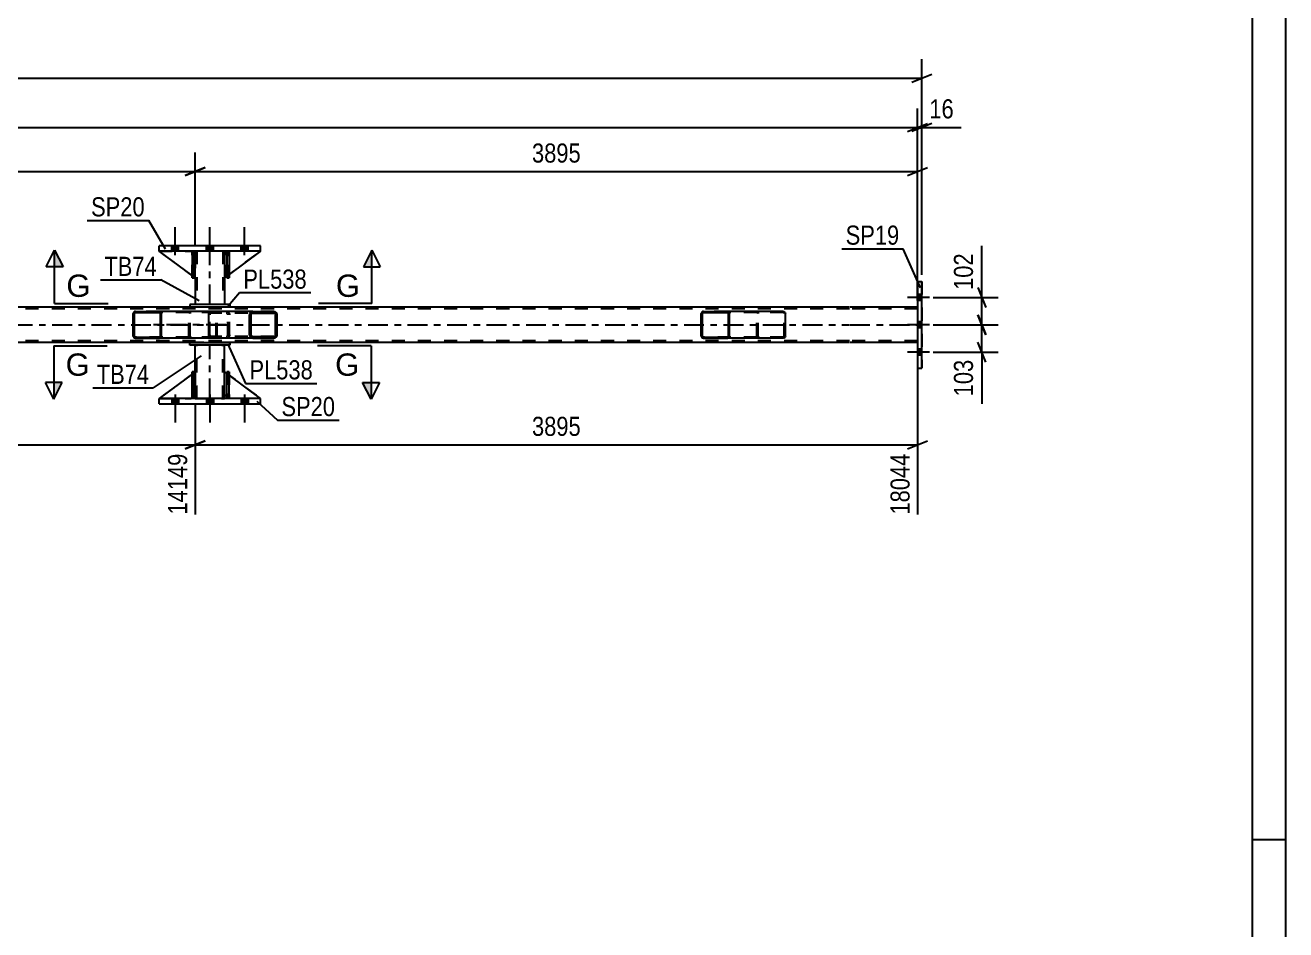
# Model space of a CAD drawing. Header units: millimetres. Extents: x 0 to 841, y 0 to 594.
# Drawn here: x 652.1 to 841, y 135.5 to 271.1 of the extents above; entities that cross this region are included whole.
import ezdxf

# ---------------------------------------------------------------- set-up
doc = ezdxf.new("R2010")
doc.units = ezdxf.units.MM
doc.linetypes.add('DXK_LINE_DOT2', pattern=[3.9198, 1.9599, -1.9599])
doc.linetypes.add('DXK_LINE_DOT3', pattern=[5.9187, 2.979, -0.9799, 0.9799, -0.9799])
doc.styles.add('Arial', font='ARIAL.TTF', dxfattribs={"height": 0.2})
doc.styles.add('Arial Narrow', font='ARIALN.TTF', dxfattribs={"height": 0.2})

# ---------------------------------------------------------------- blocks, each defined once
blk = doc.blocks.new('Unknown-318887585-1133 - 12244')
at = {"color": 5, "linetype": 'Continuous'}
for p, q in [((841, 0), (841, 594)), ((836, 5), (836, 589)), ((841, 149), (836, 149))]:
    blk.add_line(p, q, dxfattribs=at)
blk = doc.blocks.new('Bolt-318887585-3121 - 3094')
at = {"linetype": 'Continuous'}
for points in [[(786.46, 229.85), (786.46, 230.73), (785.82, 230.73), (785.82, 229.85)], [(786.46, 229.85), (786.46, 230.73), (785.82, 230.73), (785.82, 229.85)], [(786.46, 229.85), (786.46, 230.73), (785.82, 230.73), (785.82, 229.85)], [(786.46, 225.75), (786.46, 226.63), (785.82, 226.63), (785.82, 225.75)], [(786.46, 225.75), (786.46, 226.63), (785.82, 226.63), (785.82, 225.75)], [(786.46, 221.65), (786.46, 222.53), (785.82, 222.53), (785.82, 221.65)], [(786.46, 221.65), (786.46, 222.53), (785.82, 222.53), (785.82, 221.65)], [(786.46, 221.65), (786.46, 222.53), (785.82, 222.53), (785.82, 221.65)]]:
    blk.add_hatch(color=1, dxfattribs=at).paths.add_polyline_path(points)
at = {"color": 1, "linetype": 'Continuous'}
for p, q in [((786.46, 230.73), (785.82, 230.73)), ((786.46, 230.73), (785.82, 230.73)), ((786.46, 230.73), (785.82, 230.73)), ((787.62, 230.29), (784.3, 230.29)), ((787.62, 230.29), (784.3, 230.29)), ((787.62, 230.29), (784.3, 230.29)), ((786.46, 229.85), (785.82, 229.85)), ((786.46, 229.85), (785.82, 229.85)), ((786.46, 229.85), (785.82, 229.85)), ((787.62, 226.19), (784.3, 226.19)), ((787.62, 226.19), (784.3, 226.19)), ((786.46, 226.63), (785.82, 226.63)), ((786.46, 226.63), (785.82, 226.63)), ((786.46, 225.75), (785.82, 225.75)), ((786.46, 225.75), (785.82, 225.75)), ((787.62, 222.09), (784.3, 222.09)), ((787.62, 222.09), (784.3, 222.09)), ((787.62, 222.09), (784.3, 222.09)), ((786.46, 222.53), (785.82, 222.53)), ((786.46, 222.53), (785.82, 222.53)), ((786.46, 222.53), (785.82, 222.53)), ((786.46, 221.65), (785.82, 221.65)), ((786.46, 221.65), (785.82, 221.65)), ((786.46, 221.65), (785.82, 221.65))]:
    blk.add_line(p, q, dxfattribs=at)
blk = doc.blocks.new('Part-318887585-3177 - 3094')
at = {"color": 2, "linetype": 'Continuous'}
for p, q in [((677.1, 215.15), (677.1, 219.15)), ((677.1, 219.15), (677.42, 219.15)), ((677.42, 215.15), (677.42, 219.15)), ((677.1, 215.15), (677.1, 215.15)), ((677.42, 215.15), (677.1, 215.15))]:
    blk.add_line(p, q, dxfattribs=at)
at = {"color": 7, "linetype": 'DXK_LINE_DOT2'}
for p, q in [((677.1, 219.15), (677.1, 215.75)), ((677.42, 215.75), (677.42, 219.15)), ((677.1, 215.75), (677.1, 215.15)), ((677.1, 215.75), (677.42, 215.75)), ((677.42, 215.15), (677.42, 215.75)), ((677.42, 215.15), (677.42, 215.15))]:
    blk.add_line(p, q, dxfattribs=at)
blk = doc.blocks.new('Part-318887585-3183 - 3094')
at = {"color": 2, "linetype": 'Continuous'}
for p, q in [((677.1, 218.82), (672.15, 215.15)), ((677.55, 219.15), (677.42, 219.06)), ((677.55, 215.75), (677.55, 219.15)), ((677.55, 215.75), (677.42, 215.63)), ((677.55, 215.75), (677.55, 215.75)), ((677.1, 215.31), (676.95, 215.15))]:
    blk.add_line(p, q, dxfattribs=at)
at = {"color": 7, "linetype": 'DXK_LINE_DOT2'}
for p, q in [((677.42, 219.06), (677.1, 218.82)), ((677.55, 215.75), (677.55, 219.15)), ((677.55, 215.75), (676.95, 215.15)), ((677.42, 215.63), (677.1, 215.31)), ((672.15, 215.15), (676.95, 215.15))]:
    blk.add_line(p, q, dxfattribs=at)
blk = doc.blocks.new('Bolt-318887585-3135 - 3094')
at = {"linetype": 'Continuous'}
for points in [[(674.03, 237.23), (675.07, 237.23), (675.07, 238.03), (674.03, 238.03)], [(674.03, 237.23), (675.07, 237.23), (675.07, 238.03), (674.03, 238.03)], [(674.03, 237.23), (675.07, 237.23), (675.07, 238.03), (674.03, 238.03)], [(679.23, 237.23), (680.27, 237.23), (680.27, 238.03), (679.23, 238.03)], [(679.23, 237.23), (680.27, 237.23), (680.27, 238.03), (679.23, 238.03)], [(684.43, 237.23), (685.47, 237.23), (685.47, 238.03), (684.43, 238.03)], [(684.43, 237.23), (685.47, 237.23), (685.47, 238.03), (684.43, 238.03)], [(684.43, 237.23), (685.47, 237.23), (685.47, 238.03), (684.43, 238.03)]]:
    blk.add_hatch(color=1, dxfattribs=at).paths.add_polyline_path(points)
at = {"color": 1, "linetype": 'Continuous'}
for p, q in [((674.55, 236.63), (674.55, 240.83)), ((674.55, 236.63), (674.55, 240.83)), ((674.55, 236.63), (674.55, 240.83)), ((679.75, 236.63), (679.75, 240.83)), ((679.75, 236.63), (679.75, 240.83)), ((684.95, 236.63), (684.95, 240.83)), ((684.95, 236.63), (684.95, 240.83)), ((684.95, 236.63), (684.95, 240.83)), ((674.03, 237.23), (674.03, 238.03)), ((674.03, 237.23), (674.03, 238.03)), ((674.03, 237.23), (674.03, 238.03)), ((675.07, 237.23), (675.07, 238.03)), ((675.07, 237.23), (675.07, 238.03)), ((675.07, 237.23), (675.07, 238.03)), ((679.23, 237.23), (679.23, 238.03)), ((679.23, 237.23), (679.23, 238.03)), ((680.27, 237.23), (680.27, 238.03)), ((680.27, 237.23), (680.27, 238.03)), ((684.43, 237.23), (684.43, 238.03)), ((684.43, 237.23), (684.43, 238.03)), ((684.43, 237.23), (684.43, 238.03)), ((685.47, 237.23), (685.47, 238.03)), ((685.47, 237.23), (685.47, 238.03)), ((685.47, 237.23), (685.47, 238.03))]:
    blk.add_line(p, q, dxfattribs=at)
blk = doc.blocks.new('Bolt-318887585-3136 - 3094')
at = {"linetype": 'Continuous'}
for points in [[(675.07, 215.15), (674.03, 215.15), (674.03, 214.35), (675.07, 214.35)], [(675.07, 215.15), (674.03, 215.15), (674.03, 214.35), (675.07, 214.35)], [(675.07, 215.15), (674.03, 215.15), (674.03, 214.35), (675.07, 214.35)], [(680.27, 215.15), (679.23, 215.15), (679.23, 214.35), (680.27, 214.35)], [(680.27, 215.15), (679.23, 215.15), (679.23, 214.35), (680.27, 214.35)], [(685.47, 215.15), (684.43, 215.15), (684.43, 214.35), (685.47, 214.35)], [(685.47, 215.15), (684.43, 215.15), (684.43, 214.35), (685.47, 214.35)], [(685.47, 215.15), (684.43, 215.15), (684.43, 214.35), (685.47, 214.35)]]:
    blk.add_hatch(color=1, dxfattribs=at).paths.add_polyline_path(points)
at = {"color": 1, "linetype": 'Continuous'}
for p, q in [((674.55, 215.75), (674.55, 211.55)), ((674.55, 215.75), (674.55, 211.55)), ((674.55, 215.75), (674.55, 211.55)), ((679.75, 215.75), (679.75, 211.55)), ((679.75, 215.75), (679.75, 211.55)), ((684.95, 215.75), (684.95, 211.55)), ((684.95, 215.75), (684.95, 211.55)), ((684.95, 215.75), (684.95, 211.55)), ((674.03, 215.15), (674.03, 214.35)), ((674.03, 215.15), (674.03, 214.35)), ((674.03, 215.15), (674.03, 214.35)), ((675.07, 215.15), (675.07, 214.35)), ((675.07, 215.15), (675.07, 214.35)), ((675.07, 215.15), (675.07, 214.35)), ((679.23, 215.15), (679.23, 214.35)), ((679.23, 215.15), (679.23, 214.35)), ((680.27, 215.15), (680.27, 214.35)), ((680.27, 215.15), (680.27, 214.35)), ((684.43, 215.15), (684.43, 214.35)), ((684.43, 215.15), (684.43, 214.35)), ((684.43, 215.15), (684.43, 214.35)), ((685.47, 215.15), (685.47, 214.35)), ((685.47, 215.15), (685.47, 214.35)), ((685.47, 215.15), (685.47, 214.35))]:
    blk.add_line(p, q, dxfattribs=at)
blk = doc.blocks.new('Part-318887585-3201 - 3094')
at = {"color": 2, "linetype": 'Continuous'}
for p, q in [((677.55, 219.15), (677.55, 223.15)), ((681.95, 219.15), (681.95, 223.15)), ((677.55, 215.15), (677.55, 215.75)), ((681.95, 215.15), (681.95, 215.75))]:
    blk.add_line(p, q, dxfattribs=at)
at = {"color": 7, "linetype": 'DXK_LINE_DOT2'}
for p, q in [((681.95, 223.15), (677.55, 223.15)), ((677.79, 215.15), (677.79, 223.15)), ((681.71, 215.15), (681.71, 223.15)), ((681.95, 215.75), (681.95, 219.15)), ((677.55, 215.75), (677.55, 219.15)), ((677.55, 215.15), (681.95, 215.15))]:
    blk.add_line(p, q, dxfattribs=at)
at = {"color": 7, "linetype": 'DXK_LINE_DOT3'}
blk.add_line((679.75, 215.15), (679.75, 223.15), dxfattribs=at)
blk = doc.blocks.new('Part-318887585-3202 - 3094')
at = {"color": 7, "linetype": 'DXK_LINE_DOT2'}
for p, q in [((682.3, 236.63), (682.3, 237.23)), ((682.3, 237.23), (682.3, 237.23)), ((682.3, 237.23), (682.3, 233.23)), ((682.62, 237.23), (682.3, 237.23)), ((682.3, 233.23), (682.3, 236.63)), ((682.3, 236.63), (682.62, 236.63)), ((682.62, 236.63), (682.62, 237.23)), ((682.62, 233.23), (682.62, 237.23)), ((682.62, 236.63), (682.62, 233.23)), ((682.3, 233.23), (682.62, 233.23))]:
    blk.add_line(p, q, dxfattribs=at)
blk = doc.blocks.new('Part-318887585-3208 - 3094')
at = {"color": 7, "linetype": 'DXK_LINE_DOT2'}
for p, q in [((677.55, 233.23), (672.15, 237.23)), ((672.15, 237.23), (676.95, 237.23)), ((676.95, 237.23), (677.55, 236.63)), ((677.55, 236.63), (676.95, 237.23)), ((677.55, 236.63), (677.55, 233.23)), ((677.55, 236.63), (677.55, 236.63)), ((677.55, 236.63), (677.55, 233.23))]:
    blk.add_line(p, q, dxfattribs=at)
blk = doc.blocks.new('Part-318887585-3218 - 3094')
at = {"color": 7, "linetype": 'DXK_LINE_DOT2'}
for p, q in [((682.62, 219.15), (682.3, 219.15)), ((682.3, 215.75), (682.3, 219.15)), ((682.3, 215.15), (682.3, 219.15)), ((682.62, 219.15), (682.62, 215.75)), ((682.62, 215.15), (682.62, 219.15)), ((682.62, 215.75), (682.3, 215.75)), ((682.3, 215.15), (682.3, 215.75)), ((682.62, 215.75), (682.62, 215.15)), ((682.62, 215.15), (682.3, 215.15)), ((682.62, 215.15), (682.62, 215.15))]:
    blk.add_line(p, q, dxfattribs=at)
blk = doc.blocks.new('Part-318887585-3157 - 3094')
at = {"color": 2, "linetype": 'Continuous'}
for p, q in [((681.95, 215.75), (681.95, 219.15)), ((682.3, 218.89), (681.95, 219.15)), ((687.35, 215.15), (682.62, 218.65)), ((682.3, 215.4), (681.95, 215.75))]:
    blk.add_line(p, q, dxfattribs=at)
at = {"color": 7, "linetype": 'DXK_LINE_DOT2'}
for p, q in [((682.62, 218.65), (682.3, 218.89)), ((682.55, 215.15), (682.3, 215.4)), ((687.35, 215.15), (682.55, 215.15)), ((687.35, 215.15), (687.35, 215.15)), ((687.35, 215.15), (687.35, 215.15))]:
    blk.add_line(p, q, dxfattribs=at)
blk = doc.blocks.new('Part-318887585-3162 - 3094')
at = {"color": 2, "linetype": 'Continuous'}
for p, q in [((672.15, 214.35), (672.15, 215.15)), ((687.35, 215.15), (672.15, 215.15)), ((672.15, 214.35), (687.35, 214.35)), ((687.35, 214.35), (687.35, 215.15))]:
    blk.add_line(p, q, dxfattribs=at)
at = {"color": 7, "linetype": 'DXK_LINE_DOT2'}
for p, q in [((672.15, 214.35), (672.15, 215.15)), ((687.35, 214.35), (687.35, 215.15))]:
    blk.add_line(p, q, dxfattribs=at)
blk = doc.blocks.new('Part-318887585-3167 - 3094')
at = {"color": 2, "linetype": 'Continuous'}
for p, q in [((672.15, 237.23), (672.15, 238.03)), ((687.35, 238.03), (672.15, 238.03)), ((687.35, 237.23), (672.15, 237.23)), ((687.35, 237.23), (687.35, 238.03))]:
    blk.add_line(p, q, dxfattribs=at)
at = {"color": 7, "linetype": 'DXK_LINE_DOT2'}
for p, q in [((672.15, 237.23), (672.15, 238.03)), ((687.35, 237.23), (687.35, 238.03))]:
    blk.add_line(p, q, dxfattribs=at)
blk = doc.blocks.new('Part-318887585-3174 - 3094')
at = {"color": 2, "linetype": 'Continuous'}
for p, q in [((676.75, 228.83), (512.48, 228.83)), ((775.6, 228.83), (682.75, 228.83)), ((785.82, 228.83), (775.7, 228.83)), ((676.75, 223.55), (512.48, 223.55)), ((775.6, 223.55), (682.75, 223.55)), ((785.82, 223.55), (775.7, 223.55))]:
    blk.add_line(p, q, dxfattribs=at)
at = {"color": 7, "linetype": 'DXK_LINE_DOT2'}
for p, q in [((682.75, 228.83), (676.75, 228.83)), ((785.82, 228.83), (785.82, 223.55)), ((775.6, 228.59), (111.25, 228.59)), ((785.82, 228.59), (775.7, 228.59)), ((775.6, 223.79), (111.25, 223.79)), ((682.75, 223.55), (676.75, 223.55)), ((785.82, 223.79), (775.7, 223.79))]:
    blk.add_line(p, q, dxfattribs=at)
at = {"color": 7, "linetype": 'DXK_LINE_DOT3'}
for p, q in [((111.59, 226.19), (775.6, 226.19)), ((775.7, 226.19), (785.82, 226.19))]:
    blk.add_line(p, q, dxfattribs=at)
blk = doc.blocks.new('Part-318887585-3175 - 3094')
at = {"color": 7, "linetype": 'DXK_LINE_DOT2'}
for p, q in [((677.42, 219.15), (677.1, 219.15)), ((677.1, 215.75), (677.1, 219.15)), ((677.1, 215.15), (677.1, 219.15)), ((677.42, 219.15), (677.42, 215.75)), ((677.42, 215.15), (677.42, 219.15)), ((677.42, 215.75), (677.1, 215.75)), ((677.1, 215.15), (677.1, 215.75)), ((677.42, 215.75), (677.42, 215.15)), ((677.42, 215.15), (677.1, 215.15)), ((677.42, 215.15), (677.42, 215.15))]:
    blk.add_line(p, q, dxfattribs=at)
blk = doc.blocks.new('Part-318887585-3176 - 3094')
at = {"color": 2, "linetype": 'Continuous'}
for p, q in [((682.3, 215.15), (682.3, 219.15)), ((682.3, 219.15), (682.62, 219.15)), ((682.62, 215.15), (682.62, 219.15)), ((682.3, 215.15), (682.3, 215.15)), ((682.62, 215.15), (682.3, 215.15))]:
    blk.add_line(p, q, dxfattribs=at)
at = {"color": 7, "linetype": 'DXK_LINE_DOT2'}
for p, q in [((682.3, 219.15), (682.3, 215.75)), ((682.62, 215.75), (682.62, 219.15)), ((682.3, 215.75), (682.3, 215.15)), ((682.3, 215.75), (682.62, 215.75)), ((682.62, 215.15), (682.62, 215.75)), ((682.62, 215.15), (682.62, 215.15))]:
    blk.add_line(p, q, dxfattribs=at)
blk = doc.blocks.new('Part-318887585-3180 - 3094')
at = {"color": 7, "linetype": 'DXK_LINE_DOT2'}
for p, q in [((677.55, 219.15), (672.15, 215.15)), ((677.55, 215.75), (677.55, 219.15)), ((677.55, 219.15), (677.55, 215.75)), ((676.95, 215.15), (677.55, 215.75)), ((677.55, 215.75), (676.95, 215.15)), ((677.55, 215.75), (677.55, 215.75)), ((672.15, 215.15), (676.95, 215.15))]:
    blk.add_line(p, q, dxfattribs=at)
blk = doc.blocks.new('Part-318887585-3186 - 3094')
at = {"color": 7, "linetype": 'DXK_LINE_DOT2'}
for p, q in [((681.95, 215.75), (681.95, 219.15)), ((681.95, 219.15), (687.35, 215.15)), ((682.55, 215.15), (681.95, 215.75)), ((687.35, 215.15), (682.55, 215.15))]:
    blk.add_line(p, q, dxfattribs=at)
blk = doc.blocks.new('Part-318887585-3191 - 3094')
at = {"color": 2, "linetype": 'Continuous'}
for p, q in [((682.75, 229.23), (676.75, 229.23)), ((676.75, 229.23), (676.75, 228.83)), ((682.75, 228.83), (676.75, 228.83)), ((682.75, 229.23), (682.75, 228.83))]:
    blk.add_line(p, q, dxfattribs=at)
blk = doc.blocks.new('Part-318887585-3196 - 3094')
at = {"color": 2, "linetype": 'Continuous'}
for p, q in [((676.75, 223.55), (682.75, 223.55)), ((676.75, 223.15), (676.75, 223.55)), ((682.75, 223.15), (676.75, 223.15)), ((682.75, 223.55), (682.75, 223.15))]:
    blk.add_line(p, q, dxfattribs=at)
blk = doc.blocks.new('Part-318887585-3203 - 3094')
at = {"color": 7, "linetype": 'DXK_LINE_DOT2'}
for p, q in [((677.1, 236.63), (677.1, 237.23)), ((677.1, 237.23), (677.1, 237.23)), ((677.1, 237.23), (677.1, 233.23)), ((677.42, 237.23), (677.1, 237.23)), ((677.1, 233.23), (677.1, 236.63)), ((677.1, 236.63), (677.42, 236.63)), ((677.42, 236.63), (677.42, 237.23)), ((677.42, 233.23), (677.42, 237.23)), ((677.42, 236.63), (677.42, 233.23)), ((677.1, 233.23), (677.42, 233.23))]:
    blk.add_line(p, q, dxfattribs=at)
blk = doc.blocks.new('Part-318887585-3204 - 3094')
at = {"color": 2, "linetype": 'Continuous'}
for p, q in [((682.62, 237.23), (682.3, 237.23)), ((682.3, 237.23), (682.3, 233.23)), ((682.62, 237.23), (682.62, 237.23)), ((682.62, 237.23), (682.62, 233.23)), ((682.62, 233.23), (682.3, 233.23))]:
    blk.add_line(p, q, dxfattribs=at)
at = {"color": 7, "linetype": 'DXK_LINE_DOT2'}
for p, q in [((682.3, 236.63), (682.3, 237.23)), ((682.62, 236.63), (682.3, 236.63)), ((682.3, 236.63), (682.3, 233.23)), ((682.62, 236.63), (682.62, 237.23)), ((682.62, 237.23), (682.62, 237.23)), ((682.62, 233.23), (682.62, 236.63))]:
    blk.add_line(p, q, dxfattribs=at)
blk = doc.blocks.new('Part-318887585-3205 - 3094')
at = {"color": 2, "linetype": 'Continuous'}
for p, q in [((677.42, 237.23), (677.1, 237.23)), ((677.1, 237.23), (677.1, 233.23)), ((677.42, 237.23), (677.42, 237.23)), ((677.42, 237.23), (677.42, 233.23)), ((677.42, 233.23), (677.1, 233.23))]:
    blk.add_line(p, q, dxfattribs=at)
at = {"color": 7, "linetype": 'DXK_LINE_DOT2'}
for p, q in [((677.1, 236.63), (677.1, 237.23)), ((677.42, 236.63), (677.1, 236.63)), ((677.1, 236.63), (677.1, 233.23)), ((677.42, 236.63), (677.42, 237.23)), ((677.42, 237.23), (677.42, 237.23)), ((677.42, 233.23), (677.42, 236.63))]:
    blk.add_line(p, q, dxfattribs=at)
blk = doc.blocks.new('Part-318887585-3211 - 3094')
at = {"color": 2, "linetype": 'Continuous'}
for p, q in [((677.1, 233.56), (672.15, 237.23)), ((677.1, 237.08), (676.95, 237.23)), ((677.55, 236.63), (677.42, 236.76)), ((677.55, 236.63), (677.55, 236.63)), ((677.55, 233.23), (677.55, 236.63)), ((677.42, 233.33), (677.55, 233.23)), ((677.55, 233.23), (677.55, 233.23))]:
    blk.add_line(p, q, dxfattribs=at)
at = {"color": 7, "linetype": 'DXK_LINE_DOT2'}
for p, q in [((676.95, 237.23), (672.15, 237.23)), ((676.95, 237.23), (677.55, 236.63)), ((677.42, 236.76), (677.1, 237.08)), ((677.55, 236.63), (677.55, 233.23)), ((677.42, 233.33), (677.1, 233.56))]:
    blk.add_line(p, q, dxfattribs=at)
blk = doc.blocks.new('Part-318887585-3214 - 3094')
at = {"color": 7, "linetype": 'DXK_LINE_DOT2'}
for p, q in [((682.55, 237.23), (681.95, 236.63)), ((681.95, 233.23), (687.35, 237.23)), ((681.95, 236.63), (681.95, 233.23)), ((687.35, 237.23), (682.55, 237.23))]:
    blk.add_line(p, q, dxfattribs=at)
blk = doc.blocks.new('Part-318887585-3217 - 3094')
at = {"color": 2, "linetype": 'Continuous'}
for p, q in [((682.3, 236.99), (681.95, 236.63)), ((681.95, 236.63), (681.95, 233.23)), ((687.35, 237.23), (682.62, 233.73)), ((682.3, 233.49), (681.95, 233.23))]:
    blk.add_line(p, q, dxfattribs=at)
at = {"color": 7, "linetype": 'DXK_LINE_DOT2'}
for p, q in [((682.55, 237.23), (682.3, 236.99)), ((687.35, 237.23), (682.55, 237.23)), ((682.62, 233.73), (682.3, 233.49))]:
    blk.add_line(p, q, dxfattribs=at)
blk = doc.blocks.new('Part-318887585-3228 - 3094')
at = {"color": 2, "linetype": 'Continuous'}
for p, q in [((785.82, 232.69), (785.82, 232.69)), ((785.82, 232.69), (786.46, 232.69)), ((785.82, 232.69), (785.82, 219.69)), ((786.46, 219.69), (786.46, 232.69)), ((785.82, 219.69), (785.82, 219.69)), ((785.82, 219.69), (786.46, 219.69))]:
    blk.add_line(p, q, dxfattribs=at)
at = {"color": 7, "linetype": 'DXK_LINE_DOT2'}
for p, q in [((785.82, 232.69), (785.82, 219.69)), ((786.46, 232.69), (786.46, 232.69)), ((786.46, 232.69), (786.46, 219.69)), ((786.46, 219.69), (786.46, 219.69))]:
    blk.add_line(p, q, dxfattribs=at)
blk = doc.blocks.new('Part-318887585-3251 - 3094')
at = {"linetype": 'Continuous'}
h = blk.add_hatch(dxfattribs=at)
h.set_pattern_fill('', scale=0.7, style=0, pattern_type=0)
h.set_pattern_definition([(45, (689.82, 227.8961), (-1.57154, 1.57154), [])])
h.paths.add_polyline_path([(689.86, 227.71), (689.82, 227.9), (689.71, 228.05), (689.55, 228.16), (689.36, 228.19), (686.17, 228.19), (685.98, 228.16), (685.82, 228.05), (685.71, 227.9), (685.67, 227.71), (685.67, 224.67), (685.71, 224.49), (685.82, 224.33), (685.98, 224.23), (686.17, 224.19), (689.36, 224.19), (689.55, 224.23), (689.71, 224.33), (689.82, 224.49), (689.86, 224.67)])
h.paths.add_polyline_path([(689.59, 224.58), (689.53, 224.5), (689.45, 224.45), (689.36, 224.43), (686.17, 224.43), (686.08, 224.45), (685.99, 224.5), (685.94, 224.58), (685.92, 224.67), (685.92, 227.71), (685.94, 227.8), (685.99, 227.88), (686.08, 227.93), (686.17, 227.95), (689.36, 227.95), (689.45, 227.93), (689.53, 227.88), (689.59, 227.8), (689.61, 227.71), (689.61, 224.67)])
at = {"color": 2, "linetype": 'Continuous'}
for p, q in [((679.6, 227.71), (679.62, 227.9)), ((679.6, 224.67), (679.6, 227.71)), ((679.62, 227.9), (679.68, 228.05)), ((679.68, 228.05), (679.77, 228.16)), ((679.77, 228.16), (679.87, 228.19)), ((686.17, 228.19), (679.87, 228.19)), ((685.71, 227.9), (685.67, 227.71)), ((685.67, 224.67), (685.67, 227.71)), ((685.92, 227.71), (685.94, 227.8)), ((685.92, 224.67), (685.92, 227.71)), ((685.94, 227.8), (685.99, 227.88)), ((686.17, 228.19), (685.98, 228.16)), ((685.99, 227.88), (686.08, 227.93)), ((686.08, 227.93), (686.17, 227.95)), ((686.17, 228.19), (689.36, 228.19)), ((686.17, 227.95), (689.36, 227.95)), ((689.55, 228.16), (689.36, 228.19)), ((689.36, 227.95), (689.45, 227.93)), ((689.45, 227.93), (689.53, 227.88)), ((689.53, 227.88), (689.59, 227.8)), ((689.59, 227.8), (689.61, 227.71)), ((689.61, 224.67), (689.61, 227.71)), ((689.86, 227.71), (689.82, 227.9)), ((689.86, 224.67), (689.86, 227.71)), ((679.62, 224.49), (679.6, 224.67)), ((679.68, 224.33), (679.62, 224.49)), ((679.77, 224.23), (679.68, 224.33)), ((679.87, 224.19), (679.77, 224.23)), ((686.17, 224.19), (679.87, 224.19)), ((685.67, 224.67), (685.71, 224.49)), ((685.94, 224.58), (685.92, 224.67)), ((685.99, 224.5), (685.94, 224.58)), ((685.98, 224.23), (686.17, 224.19)), ((686.08, 224.45), (685.99, 224.5)), ((686.17, 224.43), (686.08, 224.45)), ((686.17, 224.43), (689.36, 224.43)), ((686.17, 224.19), (689.36, 224.19)), ((689.45, 224.45), (689.36, 224.43)), ((689.36, 224.19), (689.55, 224.23)), ((689.53, 224.5), (689.45, 224.45)), ((689.59, 224.58), (689.53, 224.5)), ((689.61, 224.67), (689.59, 224.58)), ((689.82, 224.49), (689.86, 224.67))]:
    blk.add_line(p, q, dxfattribs=at)
at = {"color": 7, "linetype": 'DXK_LINE_DOT2'}
for p, q in [((679.75, 227.8), (679.74, 227.71)), ((679.74, 224.67), (679.74, 227.71)), ((679.78, 227.88), (679.75, 227.8)), ((679.82, 227.93), (679.78, 227.88)), ((679.87, 227.95), (679.82, 227.93)), ((689.36, 227.95), (679.87, 227.95)), ((680.86, 227.95), (680.86, 228.19)), ((682.21, 228.19), (682.4, 228.16)), ((682.3, 227.93), (682.21, 227.95)), ((682.38, 227.88), (682.3, 227.93)), ((682.44, 227.8), (682.38, 227.88)), ((682.46, 227.71), (682.44, 227.8)), ((682.46, 224.67), (682.46, 227.71)), ((682.67, 227.9), (682.71, 227.71)), ((682.71, 224.67), (682.71, 227.71)), ((689.36, 228.19), (686.17, 228.19)), ((679.74, 224.67), (679.75, 224.58)), ((679.75, 224.58), (679.78, 224.5)), ((679.78, 224.5), (679.82, 224.45)), ((679.82, 224.45), (679.87, 224.43)), ((689.36, 224.43), (679.87, 224.43)), ((680.86, 224.19), (680.86, 224.43)), ((682.21, 224.43), (682.3, 224.45)), ((682.4, 224.23), (682.21, 224.19)), ((682.3, 224.45), (682.38, 224.5)), ((682.38, 224.5), (682.44, 224.58)), ((682.44, 224.58), (682.46, 224.67)), ((682.71, 224.67), (682.67, 224.49)), ((689.36, 224.19), (686.17, 224.19))]:
    blk.add_line(p, q, dxfattribs=at)
for centre, start, end in [((682.22, 227.7), 23.8494, 68.8059), ((682.22, 224.69), 291.1941, 336.1506)]:
    blk.add_arc(centre, 0.492, start, end, dxfattribs=at)
at = {"color": 2, "linetype": 'Continuous'}
for centre, start, end in [((686.16, 227.7), 111.1941, 156.1506), ((689.37, 227.7), 23.8494, 68.8059), ((686.16, 224.69), 203.8494, 248.8059), ((689.37, 224.69), 291.1941, 336.1506)]:
    blk.add_arc(centre, 0.492, start, end, dxfattribs=at)
blk = doc.blocks.new('Part-318887585-3280 - 3094')
at = {"linetype": 'Continuous'}
h = blk.add_hatch(dxfattribs=at)
h.set_pattern_fill('', scale=0.7, style=0, pattern_type=0)
h.set_pattern_definition([(45, (672.488, 227.995), (-1.57154, 1.57154), [])])
h.paths.add_polyline_path([(672.51, 227.87), (672.49, 227.99), (672.41, 228.1), (672.3, 228.17), (672.17, 228.19), (668.6, 228.19), (668.47, 228.17), (668.36, 228.1), (668.28, 227.99), (668.26, 227.87), (668.26, 224.51), (668.28, 224.39), (668.36, 224.29), (668.47, 224.22), (668.6, 224.19), (672.17, 224.19), (672.3, 224.22), (672.41, 224.29), (672.49, 224.39), (672.51, 224.51)])
h.paths.add_polyline_path([(672.33, 224.45), (672.29, 224.4), (672.24, 224.36), (672.17, 224.35), (668.6, 224.35), (668.53, 224.36), (668.48, 224.4), (668.44, 224.45), (668.43, 224.51), (668.43, 227.87), (668.44, 227.93), (668.48, 227.99), (668.53, 228.02), (668.6, 228.03), (672.17, 228.03), (672.24, 228.02), (672.29, 227.99), (672.33, 227.93), (672.34, 227.87), (672.34, 224.51)])
at = {"color": 2, "linetype": 'Continuous'}
for p, q in [((668.28, 227.99), (668.26, 227.87)), ((668.26, 224.51), (668.26, 227.87)), ((668.43, 227.87), (668.44, 227.93)), ((668.43, 224.51), (668.43, 227.87)), ((668.44, 227.93), (668.48, 227.99)), ((668.6, 228.19), (668.47, 228.17)), ((668.48, 227.99), (668.53, 228.02)), ((668.53, 228.02), (668.6, 228.03)), ((668.6, 228.19), (672.17, 228.19)), ((668.6, 228.03), (672.17, 228.03)), ((679.87, 228.19), (672.17, 228.19)), ((672.3, 228.17), (672.17, 228.19)), ((672.17, 228.03), (672.24, 228.02)), ((672.24, 228.02), (672.29, 227.99)), ((672.29, 227.99), (672.33, 227.93)), ((672.33, 227.93), (672.34, 227.87)), ((672.34, 224.51), (672.34, 227.87)), ((672.51, 227.87), (672.49, 227.99)), ((672.51, 224.51), (672.51, 227.87)), ((668.26, 224.51), (668.28, 224.39)), ((668.44, 224.45), (668.43, 224.51)), ((668.48, 224.4), (668.44, 224.45)), ((668.47, 224.22), (668.6, 224.19)), ((668.53, 224.36), (668.48, 224.4)), ((668.6, 224.35), (668.53, 224.36)), ((668.6, 224.35), (672.17, 224.35)), ((668.6, 224.19), (672.17, 224.19)), ((672.24, 224.36), (672.17, 224.35)), ((672.17, 224.19), (672.3, 224.22)), ((679.87, 224.19), (672.17, 224.19)), ((672.29, 224.4), (672.24, 224.36)), ((672.33, 224.45), (672.29, 224.4)), ((672.34, 224.51), (672.33, 224.45)), ((672.49, 224.39), (672.51, 224.51))]:
    blk.add_line(p, q, dxfattribs=at)
at = {"color": 7, "linetype": 'DXK_LINE_DOT2'}
for p, q in [((672.17, 228.19), (668.6, 228.19)), ((680.52, 228.03), (668.6, 228.03)), ((676.61, 227.87), (676.63, 227.99)), ((676.61, 224.51), (676.61, 227.87)), ((676.79, 227.93), (676.78, 227.87)), ((676.78, 224.51), (676.78, 227.87)), ((676.83, 227.99), (676.79, 227.93)), ((676.82, 228.17), (676.95, 228.19)), ((676.83, 227.99), (676.84, 227.99)), ((676.84, 227.99), (676.88, 228.02)), ((676.88, 228.02), (676.95, 228.03)), ((680.52, 228.19), (679.87, 228.19)), ((680.52, 228.19), (680.65, 228.17)), ((680.59, 228.02), (680.52, 228.03)), ((680.64, 227.99), (680.59, 228.02)), ((680.68, 227.93), (680.64, 227.99)), ((680.69, 227.87), (680.68, 227.93)), ((680.69, 224.51), (680.69, 227.87)), ((680.84, 227.99), (680.86, 227.9)), ((680.86, 227.9), (680.86, 227.87)), ((680.86, 224.51), (680.86, 227.87)), ((680.52, 224.35), (668.6, 224.35)), ((672.17, 224.19), (668.6, 224.19)), ((676.63, 224.39), (676.61, 224.51)), ((676.78, 224.51), (676.79, 224.45)), ((676.79, 224.45), (676.83, 224.4)), ((676.95, 224.19), (676.82, 224.22)), ((676.83, 224.4), (676.84, 224.39)), ((676.84, 224.39), (676.88, 224.36)), ((676.88, 224.36), (676.95, 224.35)), ((680.52, 224.19), (679.87, 224.19)), ((680.52, 224.35), (680.59, 224.36)), ((680.65, 224.22), (680.52, 224.19)), ((680.59, 224.36), (680.64, 224.4)), ((680.64, 224.4), (680.68, 224.45)), ((680.68, 224.45), (680.69, 224.51)), ((680.86, 224.49), (680.84, 224.39)), ((680.86, 224.51), (680.86, 224.49))]:
    blk.add_line(p, q, dxfattribs=at)
at = {"color": 7, "linetype": 'DXK_LINE_DOT3'}
blk.add_line((682.16, 226.19), (670.39, 226.19), dxfattribs=at)
at = {"color": 2, "linetype": 'Continuous'}
for centre, start, end in [((668.58, 227.86), 110.7583, 155.68), ((672.19, 227.86), 24.32, 69.2417), ((668.58, 224.53), 204.32, 249.2417), ((672.19, 224.53), 290.7583, 335.68)]:
    blk.add_arc(centre, 0.331, start, end, dxfattribs=at)
at = {"color": 7, "linetype": 'DXK_LINE_DOT2'}
for centre, start, end in [((676.93, 227.86), 110.7583, 155.68), ((676.93, 224.53), 204.32, 249.2417), ((680.54, 224.53), 290.7583, 335.68)]:
    blk.add_arc(centre, 0.331, start, end, dxfattribs=at)
blk = doc.blocks.new('Part-318887585-3284 - 3094')
at = {"linetype": 'Continuous'}
h = blk.add_hatch(dxfattribs=at)
h.set_pattern_fill('', scale=0.7, style=0, pattern_type=0)
h.set_pattern_definition([(45, (757.6222, 227.995), (-1.57154, 1.57154), [])])
h.paths.add_polyline_path([(757.65, 227.87), (757.62, 227.99), (757.55, 228.1), (757.44, 228.17), (757.31, 228.19), (753.73, 228.19), (753.6, 228.17), (753.49, 228.1), (753.42, 227.99), (753.39, 227.87), (753.39, 224.51), (753.42, 224.39), (753.49, 224.29), (753.6, 224.22), (753.73, 224.19), (757.31, 224.19), (757.44, 224.22), (757.55, 224.29), (757.62, 224.39), (757.65, 224.51)])
h.paths.add_polyline_path([(757.46, 224.45), (757.43, 224.4), (757.37, 224.36), (757.31, 224.35), (753.73, 224.35), (753.67, 224.36), (753.61, 224.4), (753.57, 224.45), (753.56, 224.51), (753.56, 227.87), (753.57, 227.93), (753.61, 227.99), (753.67, 228.02), (753.73, 228.03), (757.31, 228.03), (757.37, 228.02), (757.43, 227.99), (757.46, 227.93), (757.48, 227.87), (757.48, 224.51)])
at = {"color": 2, "linetype": 'Continuous'}
for p, q in [((753.42, 227.99), (753.39, 227.87)), ((753.39, 224.51), (753.39, 227.87)), ((753.56, 227.87), (753.57, 227.93)), ((753.56, 224.51), (753.56, 227.87)), ((753.57, 227.93), (753.61, 227.99)), ((753.73, 228.19), (753.6, 228.17)), ((753.61, 227.99), (753.67, 228.02)), ((753.67, 228.02), (753.73, 228.03)), ((753.73, 228.19), (757.31, 228.19)), ((753.73, 228.03), (757.31, 228.03)), ((765.66, 228.19), (757.31, 228.19)), ((757.44, 228.17), (757.31, 228.19)), ((757.31, 228.03), (757.37, 228.02)), ((757.37, 228.02), (757.43, 227.99)), ((757.43, 227.99), (757.46, 227.93)), ((757.46, 227.93), (757.48, 227.87)), ((757.48, 224.51), (757.48, 227.87)), ((757.65, 227.87), (757.62, 227.99)), ((757.65, 224.51), (757.65, 227.87)), ((765.66, 228.19), (765.79, 228.17)), ((765.97, 227.99), (766, 227.87)), ((766, 224.51), (766, 227.87)), ((753.39, 224.51), (753.42, 224.39)), ((753.57, 224.45), (753.56, 224.51)), ((753.61, 224.4), (753.57, 224.45)), ((753.6, 224.22), (753.73, 224.19)), ((753.67, 224.36), (753.61, 224.4)), ((753.73, 224.35), (753.67, 224.36)), ((753.73, 224.35), (757.31, 224.35)), ((753.73, 224.19), (757.31, 224.19)), ((757.37, 224.36), (757.31, 224.35)), ((757.31, 224.19), (757.44, 224.22)), ((765.66, 224.19), (757.31, 224.19)), ((757.43, 224.4), (757.37, 224.36)), ((757.46, 224.45), (757.43, 224.4)), ((757.48, 224.51), (757.46, 224.45)), ((757.62, 224.39), (757.65, 224.51)), ((765.79, 224.22), (765.66, 224.19)), ((766, 224.51), (765.97, 224.39))]:
    blk.add_line(p, q, dxfattribs=at)
at = {"color": 7, "linetype": 'DXK_LINE_DOT2'}
for p, q in [((757.31, 228.19), (753.73, 228.19)), ((765.66, 228.03), (753.73, 228.03)), ((761.74, 227.87), (761.77, 227.99)), ((761.74, 224.51), (761.74, 227.87)), ((761.92, 227.93), (761.91, 227.87)), ((761.91, 224.51), (761.91, 227.87)), ((761.96, 227.99), (761.92, 227.93)), ((761.95, 228.17), (762.08, 228.19)), ((761.96, 227.99), (761.98, 227.99)), ((761.98, 227.99), (762.02, 228.02)), ((762.02, 228.02), (762.08, 228.03)), ((765.72, 228.02), (765.66, 228.03)), ((765.78, 227.99), (765.72, 228.02)), ((765.81, 227.93), (765.78, 227.99)), ((765.83, 227.87), (765.81, 227.93)), ((765.83, 224.51), (765.83, 227.87)), ((765.66, 224.35), (753.73, 224.35)), ((757.31, 224.19), (753.73, 224.19)), ((761.77, 224.39), (761.74, 224.51)), ((761.91, 224.51), (761.92, 224.45)), ((761.92, 224.45), (761.96, 224.4)), ((762.08, 224.19), (761.95, 224.22)), ((761.96, 224.4), (761.98, 224.39)), ((761.98, 224.39), (762.02, 224.36)), ((762.02, 224.36), (762.08, 224.35)), ((765.66, 224.35), (765.72, 224.36)), ((765.72, 224.36), (765.78, 224.4)), ((765.78, 224.4), (765.81, 224.45)), ((765.81, 224.45), (765.83, 224.51))]:
    blk.add_line(p, q, dxfattribs=at)
at = {"color": 2, "linetype": 'Continuous'}
for centre, start, end in [((753.72, 227.86), 110.7583, 155.68), ((757.32, 227.86), 24.32, 69.2417), ((765.67, 227.86), 24.32, 69.2417), ((753.72, 224.53), 204.32, 249.2417), ((757.32, 224.53), 290.7583, 335.68), ((765.67, 224.53), 290.7583, 335.68)]:
    blk.add_arc(centre, 0.331, start, end, dxfattribs=at)
at = {"color": 7, "linetype": 'DXK_LINE_DOT2'}
for centre, start, end in [((762.07, 227.86), 110.7583, 155.68), ((762.07, 224.53), 204.32, 249.2417)]:
    blk.add_arc(centre, 0.331, start, end, dxfattribs=at)
blk = doc.blocks.new('Part-318887585-3303 - 3094')
at = {"color": 2, "linetype": 'Continuous'}
for p, q in [((677.55, 237.23), (677.55, 236.63)), ((681.95, 237.23), (681.95, 236.63)), ((677.55, 233.23), (677.55, 229.23)), ((681.95, 233.23), (681.95, 229.23))]:
    blk.add_line(p, q, dxfattribs=at)
at = {"color": 7, "linetype": 'DXK_LINE_DOT2'}
for p, q in [((681.95, 237.23), (677.55, 237.23)), ((677.55, 236.63), (677.55, 233.23)), ((677.79, 237.23), (677.79, 229.23)), ((681.71, 237.23), (681.71, 229.23)), ((681.95, 236.63), (681.95, 233.23)), ((681.95, 229.23), (677.55, 229.23))]:
    blk.add_line(p, q, dxfattribs=at)
at = {"color": 7, "linetype": 'DXK_LINE_DOT3'}
blk.add_line((679.75, 229.23), (679.75, 237.23), dxfattribs=at)
blk = doc.blocks.new('StraightDimension-318887585-11701 - 3094')
at = {"color": 7, "linetype": 'Continuous'}
for p, q in [((794.87, 227.69), (796.07, 224.69)), ((788.14, 226.19), (797.87, 226.19)), ((795.47, 222.09), (795.47, 226.19)), ((796.07, 220.59), (794.87, 223.59)), ((788.14, 222.09), (797.87, 222.09))]:
    blk.add_line(p, q, dxfattribs=at)
at = {"color": 0}
blk.add_wipeout([(794.72, 221.57), (790.52, 221.57), (790.52, 214.88), (794.72, 214.88)], dxfattribs=at)
at = {"color": 7, "linetype": 'Continuous'}
blk.add_line((795.47, 222.09), (795.47, 214.36), dxfattribs=at)
blk.add_line((795.47, 222.09), (795.47, 214.36), dxfattribs=at)
at = {"color": 3, "style": 'Arial Narrow'}
blk.add_text('103', height=2.863, rotation=90.0002, dxfattribs=at).set_placement((794.12, 215.48))
blk = doc.blocks.new('StraightDimension-318887585-11662 - 3094')
at = {"color": 7, "linetype": 'Continuous'}
for p, q in [((507.28, 214.15), (507.28, 199.59)), ((677.55, 214.15), (677.55, 197.76)), ((508.78, 208.8), (505.78, 207.6)), ((507.28, 208.2), (677.55, 208.2)), ((676.05, 207.6), (679.05, 208.8))]:
    blk.add_line(p, q, dxfattribs=at)
at = {"color": 0}
blk.add_wipeout([(596.67, 208.95), (596.67, 213.15), (588.16, 213.15), (588.16, 208.95)], dxfattribs=at)
at = {"color": 0, "linetype": 'Continuous'}
blk.add_wipeout([(676.95, 207.5), (672.75, 207.5), (672.75, 197.16), (676.95, 197.16)], dxfattribs=at)
at = {"color": 3, "style": 'Arial Narrow'}
blk.add_text('4257', height=2.863, dxfattribs=at).set_placement((588.76, 209.55))
at = {"color": 3, "linetype": 'Continuous', "style": 'Arial Narrow'}
blk.add_text('14149', height=2.863, rotation=90.0002, dxfattribs=at).set_placement((676.35, 197.76))
blk = doc.blocks.new('StraightDimension-318887585-8801 - 3094')
at = {"color": 7, "linetype": 'Continuous'}
for p, q in [((785.82, 233.69), (785.82, 258.62)), ((786.46, 233.69), (786.46, 258.62)), ((784.32, 255.17), (787.32, 256.37)), ((787.96, 256.37), (784.96, 255.17)), ((785.82, 255.77), (786.46, 255.77))]:
    blk.add_line(p, q, dxfattribs=at)
at = {"color": 0}
blk.add_wipeout([(791.84, 256.52), (791.84, 260.72), (786.98, 260.72), (786.98, 256.52)], dxfattribs=at)
at = {"color": 7, "linetype": 'Continuous'}
blk.add_line((786.46, 255.77), (792.36, 255.77), dxfattribs=at)
blk.add_line((786.46, 255.77), (792.36, 255.77), dxfattribs=at)
at = {"color": 3, "style": 'Arial Narrow'}
blk.add_text('16', height=2.863, dxfattribs=at).set_placement((787.58, 257.12))
blk = doc.blocks.new('StraightDimension-318887585-3431 - 3094')
at = {"color": 7, "linetype": 'Continuous'}
for p, q in [((786.46, 233.69), (786.46, 266)), ((109.95, 263.15), (786.46, 263.15)), ((784.96, 262.55), (787.96, 263.75))]:
    blk.add_line(p, q, dxfattribs=at)
blk = doc.blocks.new('StraightDimension-318887585-8802 - 3094')
at = {"color": 7, "linetype": 'Continuous'}
for p, q in [((785.82, 233.69), (785.82, 258.62)), ((110.58, 255.77), (785.82, 255.77)), ((784.32, 255.17), (787.32, 256.37))]:
    blk.add_line(p, q, dxfattribs=at)
blk = doc.blocks.new('StraightDimension-318887585-11621 - 3094')
at = {"color": 7, "linetype": 'Continuous'}
for p, q in [((677.55, 238.23), (677.55, 252)), ((785.82, 229.83), (785.82, 252)), ((679.05, 249.75), (676.05, 248.55)), ((784.32, 248.55), (787.32, 249.75)), ((677.55, 249.15), (785.82, 249.15))]:
    blk.add_line(p, q, dxfattribs=at)
at = {"color": 0}
blk.add_wipeout([(735.94, 249.9), (735.94, 254.1), (727.43, 254.1), (727.43, 249.9)], dxfattribs=at)
at = {"color": 3, "style": 'Arial Narrow'}
blk.add_text('3895', height=2.863, dxfattribs=at).set_placement((728.03, 250.5))
blk = doc.blocks.new('StraightDimension-318887585-11622 - 3094')
at = {"color": 7, "linetype": 'Continuous'}
for p, q in [((507.28, 238.23), (507.28, 252)), ((677.55, 238.23), (677.55, 252)), ((508.78, 249.75), (505.78, 248.55)), ((676.05, 248.55), (679.05, 249.75)), ((507.28, 249.15), (677.55, 249.15))]:
    blk.add_line(p, q, dxfattribs=at)
at = {"color": 0}
blk.add_wipeout([(596.67, 249.9), (596.67, 254.1), (588.16, 254.1), (588.16, 249.9)], dxfattribs=at)
at = {"color": 3, "style": 'Arial Narrow'}
blk.add_text('4257', height=2.863, dxfattribs=at).set_placement((588.76, 250.5))
blk = doc.blocks.new('StraightDimension-318887585-11661 - 3094')
at = {"color": 7, "linetype": 'Continuous'}
for p, q in [((785.82, 222.55), (785.82, 197.76)), ((677.55, 214.15), (677.55, 197.76)), ((679.05, 208.8), (676.05, 207.6)), ((677.55, 208.2), (785.82, 208.2)), ((784.32, 207.6), (787.32, 208.8))]:
    blk.add_line(p, q, dxfattribs=at)
at = {"color": 0}
blk.add_wipeout([(735.94, 208.95), (735.94, 213.15), (727.43, 213.15), (727.43, 208.95)], dxfattribs=at)
at = {"color": 0, "linetype": 'Continuous'}
blk.add_wipeout([(785.22, 207.5), (781.02, 207.5), (781.02, 197.16), (785.22, 197.16)], dxfattribs=at)
at = {"color": 3, "style": 'Arial Narrow'}
blk.add_text('3895', height=2.863, dxfattribs=at).set_placement((728.03, 209.55))
at = {"color": 3, "linetype": 'Continuous', "style": 'Arial Narrow'}
blk.add_text('18044', height=2.863, rotation=90.0002, dxfattribs=at).set_placement((784.62, 197.76))
blk = doc.blocks.new('StraightDimension-318887585-11700 - 3094')
at = {"color": 7, "linetype": 'Continuous'}
for p, q in [((794.87, 231.79), (796.07, 228.79)), ((788.14, 230.29), (797.87, 230.29)), ((795.47, 226.19), (795.47, 230.29)), ((796.07, 224.69), (794.87, 227.69)), ((788.14, 226.19), (797.87, 226.19))]:
    blk.add_line(p, q, dxfattribs=at)
at = {"color": 0}
blk.add_wipeout([(794.72, 237.5), (790.52, 237.5), (790.52, 230.82), (794.72, 230.82)], dxfattribs=at)
at = {"color": 7, "linetype": 'Continuous'}
blk.add_line((795.47, 230.29), (795.47, 238.03), dxfattribs=at)
blk.add_line((795.47, 230.29), (795.47, 238.03), dxfattribs=at)
at = {"color": 3, "style": 'Arial Narrow'}
blk.add_text('102', height=2.863, rotation=90.0002, dxfattribs=at).set_placement((794.12, 231.42))
blk = doc.blocks.new('Mark-318887585-3224 - 3094')
at = {"color": 0}
blk.add_wipeout([(783.08, 238.2), (783.08, 241.2), (775.04, 241.2), (775.04, 238.2)], dxfattribs=at)
blk.add_wipeout([(783.08, 238.2), (783.08, 241.2), (775.04, 241.2), (775.04, 238.2)], dxfattribs=at)
at = {"color": 30, "linetype": 'Continuous'}
for p in [(774.44, 237.6), (786.23, 231.73)]:
    blk.add_line(p, (783.68, 237.6), dxfattribs=at)
at = {"color": 3, "style": 'Arial Narrow'}
blk.add_text('SP19', height=2.863, dxfattribs=at).set_placement((775.04, 238.2))
blk = doc.blocks.new('Mark-318887585-3187 - 3094')
at = {"color": 0}
blk.add_wipeout([(694.27, 231.61), (694.27, 234.61), (684.77, 234.61), (684.77, 231.61)], dxfattribs=at)
blk.add_wipeout([(694.27, 231.61), (694.27, 234.61), (684.77, 234.61), (684.77, 231.61)], dxfattribs=at)
at = {"color": 30, "linetype": 'Continuous'}
for p, q in [((682.47, 229.03), (684.17, 231.01)), ((684.17, 231.01), (694.87, 231.01))]:
    blk.add_line(p, q, dxfattribs=at)
at = {"color": 3, "style": 'Arial Narrow'}
blk.add_text('PL538', height=2.863, dxfattribs=at).set_placement((684.77, 231.61))
blk = doc.blocks.new('Mark-318887585-3158 - 3094')
at = {"color": 0}
blk.add_wipeout([(698.51, 212.51), (698.51, 215.51), (690.48, 215.51), (690.48, 212.51)], dxfattribs=at)
blk.add_wipeout([(698.51, 212.51), (698.51, 215.51), (690.48, 215.51), (690.48, 212.51)], dxfattribs=at)
at = {"color": 30, "linetype": 'Continuous'}
for p, q in [((686.79, 214.74), (689.88, 211.91)), ((689.88, 211.91), (699.11, 211.91))]:
    blk.add_line(p, q, dxfattribs=at)
at = {"color": 3, "style": 'Arial Narrow'}
blk.add_text('SP20', height=2.863, dxfattribs=at).set_placement((690.48, 212.51))
blk = doc.blocks.new('Mark-318887585-3163 - 3094')
at = {"color": 0}
blk.add_wipeout([(669.99, 242.44), (669.99, 245.44), (661.95, 245.44), (661.95, 242.44)], dxfattribs=at)
blk.add_wipeout([(669.99, 242.44), (669.99, 245.44), (661.95, 245.44), (661.95, 242.44)], dxfattribs=at)
at = {"color": 30, "linetype": 'Continuous'}
for p in [(661.35, 241.84), (673.09, 237.51)]:
    blk.add_line(p, (670.59, 241.84), dxfattribs=at)
at = {"color": 3, "style": 'Arial Narrow'}
blk.add_text('SP20', height=2.863, dxfattribs=at).set_placement((661.95, 242.44))
blk = doc.blocks.new('Mark-318887585-3192 - 3094')
at = {"color": 0}
blk.add_wipeout([(695.19, 218.02), (695.19, 221.02), (685.69, 221.02), (685.69, 218.02)], dxfattribs=at)
blk.add_wipeout([(695.19, 218.02), (695.19, 221.02), (685.69, 221.02), (685.69, 218.02)], dxfattribs=at)
at = {"color": 30, "linetype": 'Continuous'}
for p, q in [((682.43, 223.29), (685.09, 217.42)), ((685.09, 217.42), (695.79, 217.42))]:
    blk.add_line(p, q, dxfattribs=at)
at = {"color": 3, "style": 'Arial Narrow'}
blk.add_text('PL538', height=2.863, dxfattribs=at).set_placement((685.69, 218.02))
blk = doc.blocks.new('Mark-318887585-3197 - 3094')
at = {"color": 0}
blk.add_wipeout([(670.65, 217.34), (670.65, 220.34), (662.8, 220.34), (662.8, 217.34)], dxfattribs=at)
blk.add_wipeout([(670.65, 217.34), (670.65, 220.34), (662.8, 220.34), (662.8, 217.34)], dxfattribs=at)
at = {"color": 30, "linetype": 'Continuous'}
for p in [(678.44, 221.54), (662.2, 216.74)]:
    blk.add_line(p, (671.25, 216.74), dxfattribs=at)
at = {"color": 3, "style": 'Arial Narrow'}
blk.add_text('TB74', height=2.863, dxfattribs=at).set_placement((662.8, 217.34))
blk = doc.blocks.new('Mark-318887585-3299 - 3094')
at = {"color": 0}
blk.add_wipeout([(671.79, 233.52), (671.79, 236.52), (663.94, 236.52), (663.94, 233.52)], dxfattribs=at)
blk.add_wipeout([(671.79, 233.52), (671.79, 236.52), (663.94, 236.52), (663.94, 233.52)], dxfattribs=at)
at = {"color": 30, "linetype": 'Continuous'}
for p in [(663.34, 232.92), (678.14, 229.78)]:
    blk.add_line(p, (672.39, 232.92), dxfattribs=at)
at = {"color": 3, "style": 'Arial Narrow'}
blk.add_text('TB74', height=2.863, dxfattribs=at).set_placement((663.94, 233.52))
blk = doc.blocks.new('SectionMark-318887585-3599 - 3094')
at = {"linetype": 'Continuous'}
for points in [[(657.74, 234.88), (656.49, 234.88), (656.49, 237.38)], [(704.02, 234.88), (702.77, 234.88), (704.02, 237.38)]]:
    blk.add_hatch(color=6, dxfattribs=at).paths.add_polyline_path(points)
at = {"color": 6, "linetype": 'Continuous'}
for p, q in [((655.24, 234.88), (656.49, 237.38)), ((656.49, 229.38), (656.49, 237.38)), ((656.49, 237.38), (657.74, 234.88)), ((704.02, 237.38), (702.77, 234.88)), ((704.02, 229.38), (704.02, 237.38)), ((704.02, 237.38), (705.27, 234.88)), ((657.74, 234.88), (655.24, 234.88)), ((702.77, 234.88), (705.27, 234.88)), ((656.49, 229.38), (664.49, 229.38)), ((704.02, 229.38), (696.02, 229.38))]:
    blk.add_line(p, q, dxfattribs=at)
at = {"color": 0, "linetype": 'Continuous'}
for points in [[(661.87, 230.38), (661.87, 233.88), (658.24, 233.88), (658.24, 230.38)], [(702.27, 230.38), (702.27, 233.88), (698.64, 233.88), (698.64, 230.38)]]:
    blk.add_wipeout(points, dxfattribs=at)
at = {"color": 3, "linetype": 'Continuous', "style": 'Arial'}
for p in [(658.24, 230.38), (698.64, 230.38)]:
    blk.add_text('G', height=3.34, dxfattribs=at).set_placement(p)
blk = doc.blocks.new('SectionMark-318887585-3603 - 3094')
at = {"linetype": 'Continuous'}
for points in [[(656.38, 217.56), (657.63, 217.56), (656.38, 215.06)], [(702.65, 217.56), (703.9, 217.56), (703.9, 215.06)]]:
    blk.add_hatch(color=6, dxfattribs=at).paths.add_polyline_path(points)
at = {"color": 6, "linetype": 'Continuous'}
for p, q in [((656.38, 223.06), (664.38, 223.06)), ((656.38, 223.06), (656.38, 215.06)), ((703.9, 223.06), (695.9, 223.06)), ((703.9, 223.06), (703.9, 215.06)), ((656.38, 215.06), (655.13, 217.56)), ((657.63, 217.56), (655.13, 217.56)), ((656.38, 215.06), (657.63, 217.56)), ((702.65, 217.56), (705.15, 217.56)), ((703.9, 215.06), (702.65, 217.56)), ((705.15, 217.56), (703.9, 215.06))]:
    blk.add_line(p, q, dxfattribs=at)
at = {"color": 0, "linetype": 'Continuous'}
for points in [[(661.76, 218.56), (661.76, 222.06), (658.13, 222.06), (658.13, 218.56)], [(702.15, 218.56), (702.15, 222.06), (698.52, 222.06), (698.52, 218.56)]]:
    blk.add_wipeout(points, dxfattribs=at)
at = {"color": 3, "linetype": 'Continuous', "style": 'Arial'}
for p in [(658.13, 218.56), (698.52, 218.56)]:
    blk.add_text('G', height=3.34, dxfattribs=at).set_placement(p)

msp = doc.modelspace()

# ---------------------------------------------------------------- block references
for name in ['Unknown-318887585-1133 - 12244', 'Bolt-318887585-3135 - 3094', 'Part-318887585-3167 - 3094', 'Part-318887585-3208 - 3094', 'Part-318887585-3211 - 3094', 'Part-318887585-3203 - 3094', 'Part-318887585-3205 - 3094', 'Part-318887585-3303 - 3094', 'Part-318887585-3214 - 3094', 'Part-318887585-3217 - 3094', 'Part-318887585-3202 - 3094', 'Part-318887585-3204 - 3094', 'Part-318887585-3228 - 3094', 'Bolt-318887585-3121 - 3094', 'Part-318887585-3174 - 3094', 'Part-318887585-3191 - 3094', 'Part-318887585-3280 - 3094', 'Part-318887585-3251 - 3094', 'Part-318887585-3284 - 3094', 'Part-318887585-3196 - 3094', 'Part-318887585-3201 - 3094', 'Part-318887585-3177 - 3094', 'Part-318887585-3175 - 3094', 'Part-318887585-3218 - 3094', 'Part-318887585-3176 - 3094', 'Part-318887585-3183 - 3094', 'Part-318887585-3180 - 3094', 'Part-318887585-3157 - 3094', 'Part-318887585-3186 - 3094', 'Bolt-318887585-3136 - 3094', 'Part-318887585-3162 - 3094']:
    msp.add_blockref(name, (0, 0))

# ---------------------------------------------------------------- next in the draw order: block references
for name in ['StraightDimension-318887585-8801 - 3094', 'StraightDimension-318887585-11701 - 3094', 'StraightDimension-318887585-11662 - 3094']:
    msp.add_blockref(name, (0, 0))

# ---------------------------------------------------------------- next in the draw order: block references
for name in ['StraightDimension-318887585-3431 - 3094', 'StraightDimension-318887585-11661 - 3094']:
    msp.add_blockref(name, (0, 0))

# ---------------------------------------------------------------- next in the draw order: block references
for name in ['StraightDimension-318887585-8802 - 3094', 'Mark-318887585-3192 - 3094', 'Mark-318887585-3197 - 3094', 'Mark-318887585-3158 - 3094']:
    msp.add_blockref(name, (0, 0))

# ---------------------------------------------------------------- next in the draw order: block references
for name in ['StraightDimension-318887585-11621 - 3094', 'SectionMark-318887585-3603 - 3094']:
    msp.add_blockref(name, (0, 0))

# ---------------------------------------------------------------- next in the draw order: block references
for name in ['StraightDimension-318887585-11622 - 3094', 'Mark-318887585-3224 - 3094', 'Mark-318887585-3299 - 3094', 'StraightDimension-318887585-11700 - 3094', 'Mark-318887585-3187 - 3094']:
    msp.add_blockref(name, (0, 0))

# ---------------------------------------------------------------- next in the draw order: block references
msp.add_blockref('Mark-318887585-3163 - 3094', (0, 0))

# ---------------------------------------------------------------- next in the draw order: block references
msp.add_blockref('SectionMark-318887585-3599 - 3094', (0, 0))

doc.saveas('drawing.dxf')
